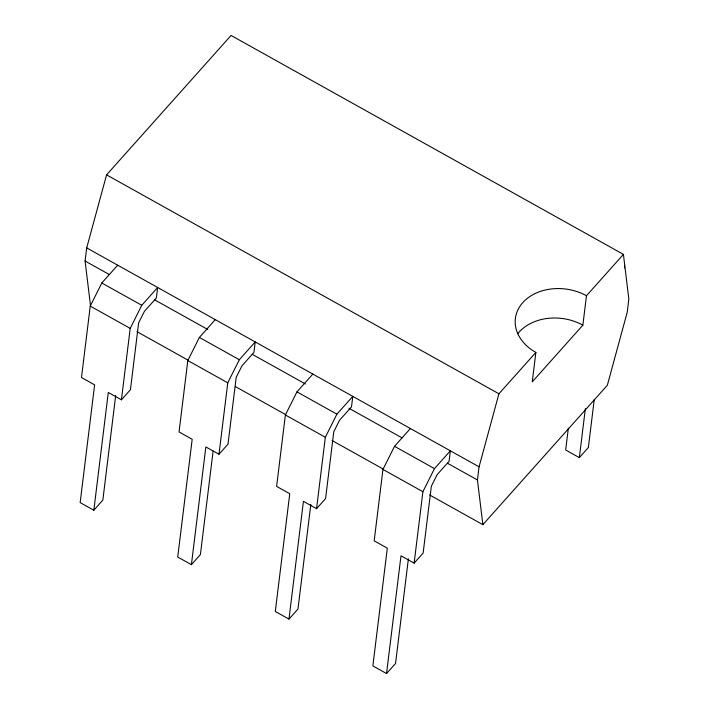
<?xml version="1.0" encoding="UTF-8"?>
<svg xmlns="http://www.w3.org/2000/svg" width="709" height="709" viewBox="0 0 709 709"><rect width="100%" height="100%" fill="white"/><g stroke="black" fill="none" stroke-linecap="round" stroke-linejoin="round"><path stroke-width="1.06" d="M90.513 305.73L85.089 261.027L86.702 247.902L106.58 174.857L231.072 35.45L623.424 254.38L628.839 299.083L627.235 312.217L607.347 385.253L482.864 524.66L429.707 495.006M117.703 265.193L101.812 282.988L90.247 306.102L81.482 377.516L94.616 384.845L80.161 502.592L93.836 510.223L102.84 500.129L115.691 395.471M93.836 510.223L108.291 392.476L121.425 399.805L130.438 389.72L138.636 322.896L144.423 311.34L156.37 297.966L157.655 287.491L141.765 305.287L130.199 328.391L121.425 399.805M215.27 319.644L199.38 337.431L187.814 360.544L179.049 431.958L192.183 439.288L177.729 557.035L191.403 564.665L200.408 554.58L213.125 451.004M191.403 564.665L205.858 446.918L218.992 454.247L228.006 444.162L236.203 377.339L241.991 365.782L253.937 352.408L255.222 341.933L239.332 359.729L227.766 382.833L218.992 454.247M312.837 374.086L296.947 391.873L285.381 414.987L276.616 486.401L289.751 493.73L275.296 611.477L288.971 619.108L297.975 609.022L310.826 504.356M288.971 619.108L303.425 501.36L316.56 508.69L325.573 498.604L333.771 431.781L339.558 420.224L351.504 406.851L352.79 396.375L336.899 414.171L325.334 437.276L316.56 508.69M410.405 428.528L394.514 446.324L382.949 469.429L374.184 540.843L387.318 548.172L372.863 665.919L386.538 673.55L395.542 663.464L408.393 558.798M386.538 673.55L400.993 555.803L414.127 563.132L423.14 553.047L431.347 486.223L437.125 474.675L449.072 461.293L450.357 450.818L434.466 468.614L422.901 491.718L414.127 563.132M482.864 524.66L477.441 479.958L479.054 466.832L498.932 393.787L535.871 352.417A46.138 35.344 7 0 1 522.763 302.654A46.138 35.344 7 0 1 586.476 295.75L623.424 254.38M535.871 352.417L532.255 381.859L582.86 325.183L586.476 295.75M568.343 428.201L565.667 450.002L579.342 457.633L588.355 447.547L594.239 399.584M579.342 457.633L585.368 408.579M624.443 267.922L624.718 265.724M106.58 174.857L498.932 393.787M86.702 247.902L479.054 466.832M85.089 261.027L109.248 274.507M154.668 299.854L207.826 329.508M252.271 354.314L305.428 383.977M348.908 408.242L402.065 437.896M447.476 463.243L477.441 479.958M101.812 282.988L141.765 305.287M199.38 337.431L239.332 359.729M296.947 391.873L336.899 414.171M394.514 446.324L434.466 468.614M136.899 331.617L188.115 360.199M235.468 386.618L285.718 414.659M332.104 440.546L383.321 469.119M90.247 306.102L130.199 328.391M187.814 360.544L227.766 382.833M285.381 414.987L325.334 437.276M382.949 469.429L422.901 491.718M517.747 333.762A46.138 35.344 7 0 1 582.86 325.183"/></g></svg>
